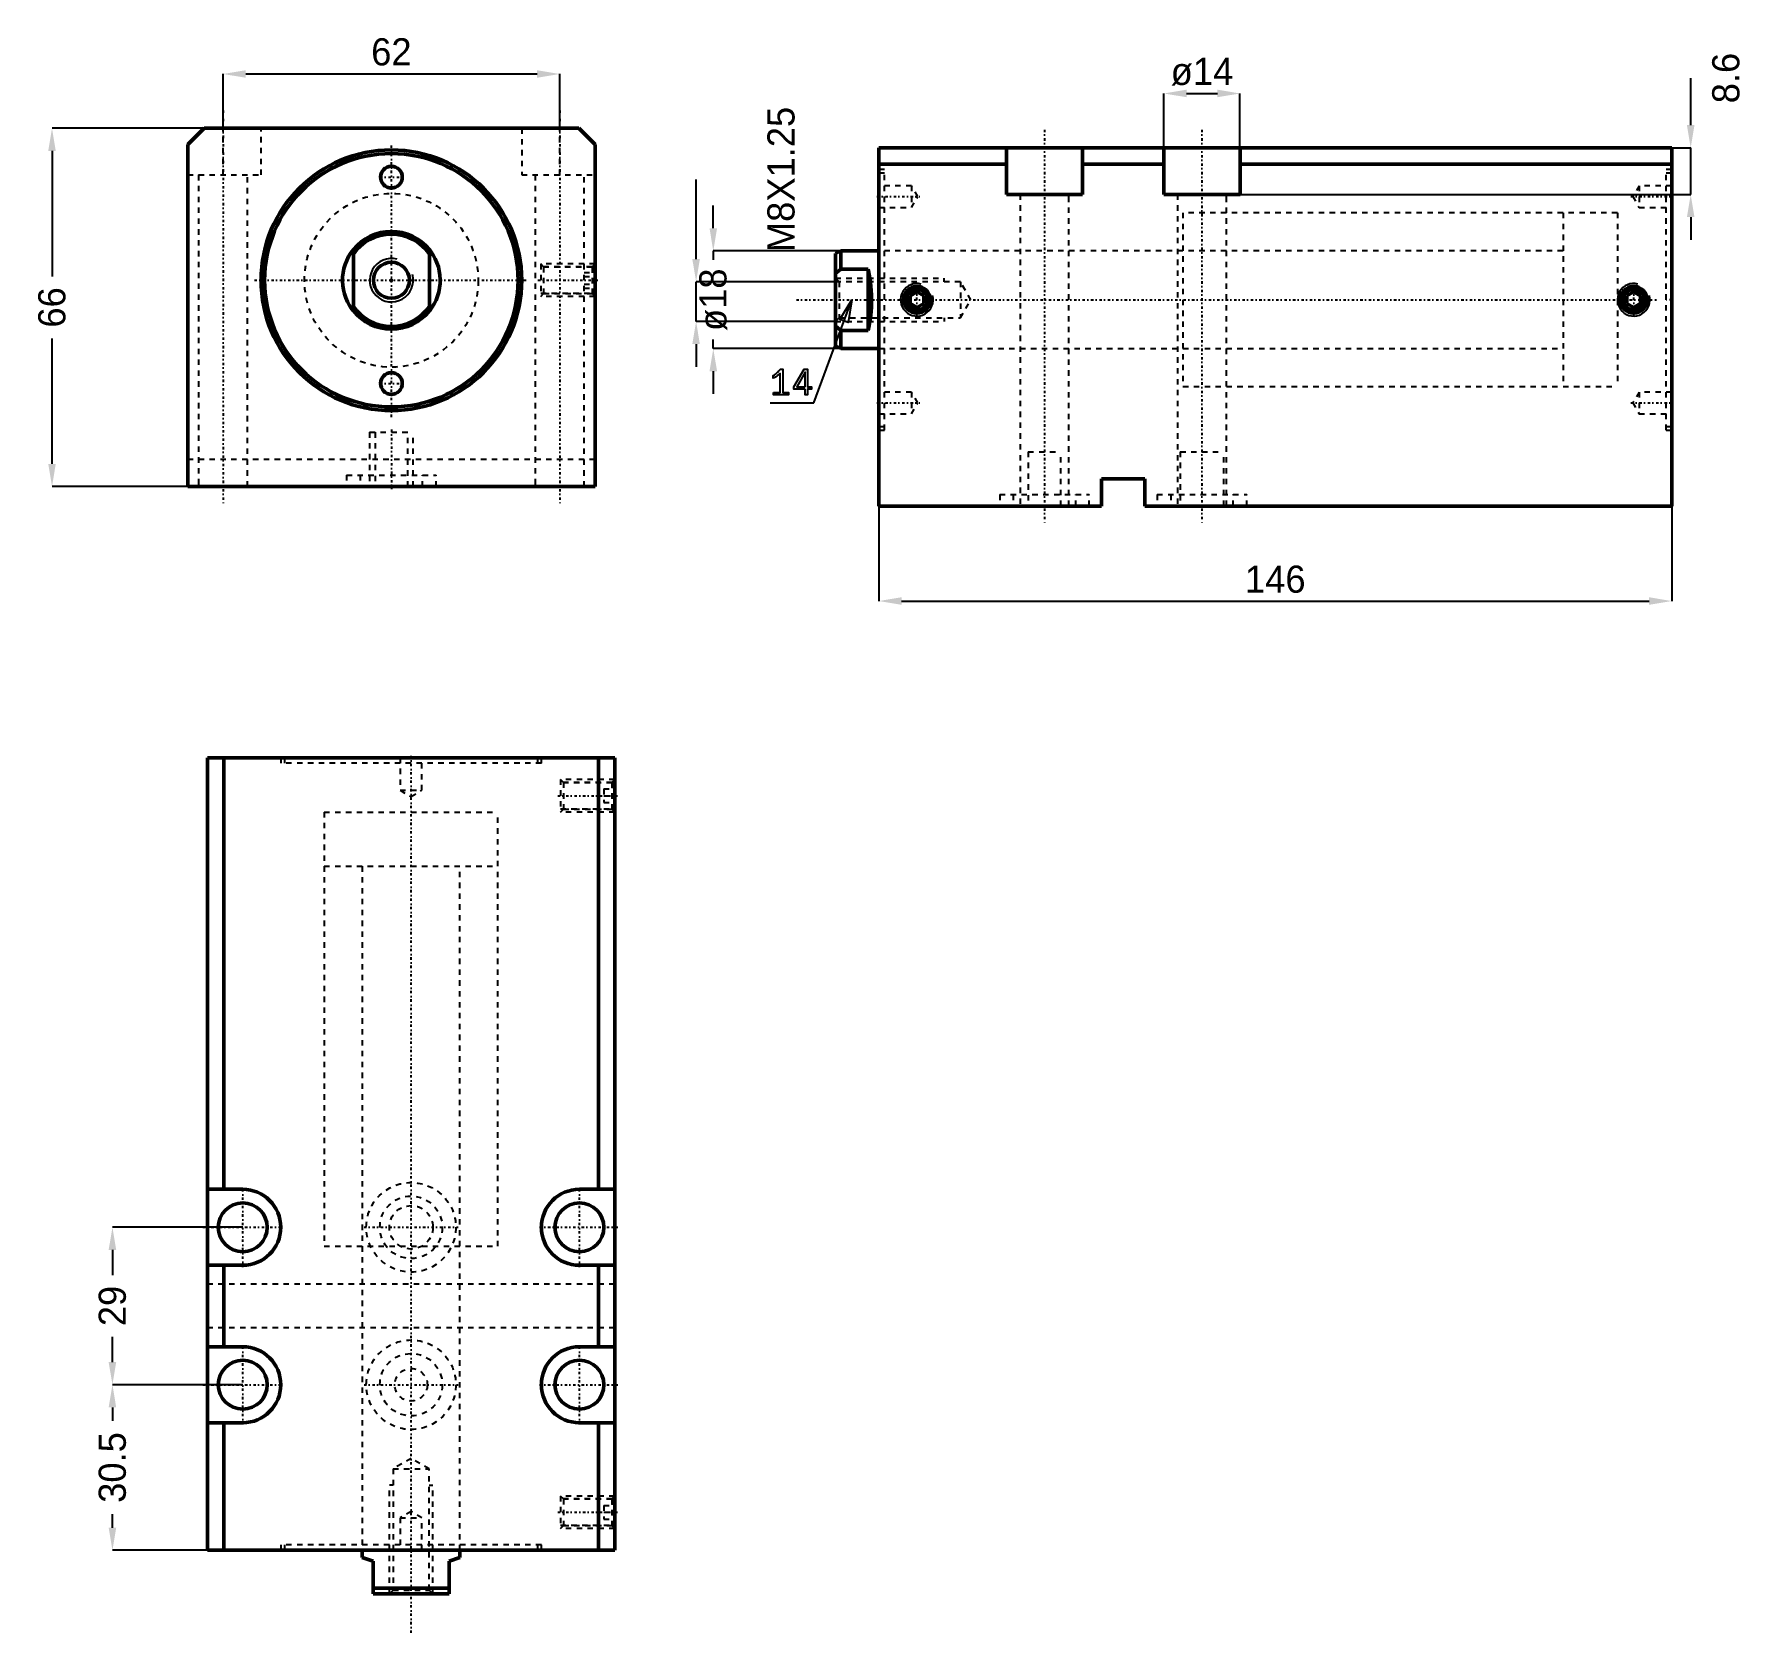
# Model space of a CAD drawing. Header units: millimetres. Extents: x -66 to 249, y -249 to 45.
import ezdxf

# ---------------------------------------------------------------- set-up
doc = ezdxf.new("R2010")
doc.units = ezdxf.units.MM
doc.linetypes.add('Center', pattern=[1.5, 0.45, -0.5, 0.05, -0.5])
doc.linetypes.add('Dashed', pattern=[2, 1, -1])
for name, color, linetype, lineweight in [('2d ConnectionPoints', 7, 'Continuous', 50), ('AM_0', 7, 'Continuous', 50), ('AM_5', 3, 'Continuous', 25), ('AM_7', 7, 'Center', 25), ('AM_9', 6, 'Dashed', 25)]:
    doc.layers.add(name, color=color, linetype=linetype, lineweight=lineweight)
doc.dimstyles.new('ISO-25', dxfattribs={"dimtxt": 2.5, "dimasz": 2.5, "dimexe": 1.25, "dimexo": 0.625, "dimtad": 1, "dimtxsty": 'Standard', "dimcen": 2.5, "dimadec": 0, "dimazin": 0, "dimtfac": 1, "dimtmove": 0, "dimatfit": 3, "dimfxl": 0, "dimarcsym": 0})

# ---------------------------------------------------------------- blocks, each defined once
blk = doc.blocks.new('1_JECX_MF_INLA_32_70_0_rod__0_in_JECX_MF_160_INLA_32_70_0__0')
at = {"layer": 'AM_0'}
for p, q in [((-7, -5.66), (-7, 5.66)), ((7, 5.66), (7, -5.66))]:
    blk.add_line(p, q, dxfattribs=at)
for points in [[(-7, 5.66), (-7.47, 5.03), (-7.88, 4.36), (-8.23, 3.65), (-8.51, 2.92), (-8.73, 2.17), (-8.89, 1.4), (-8.98, 0.62), (-9, -0.17), (-8.95, -0.95), (-8.83, -1.73), (-8.65, -2.49), (-8.4, -3.23), (-8.09, -3.95), (-7.71, -4.64), (-7.28, -5.3), (-7, -5.66)], [(7, -5.66), (7.47, -5.03), (7.88, -4.36), (8.23, -3.65), (8.51, -2.92), (8.73, -2.17), (8.89, -1.4), (8.98, -0.62), (9, 0.17), (8.95, 0.95), (8.83, 1.73), (8.65, 2.49), (8.4, 3.23), (8.09, 3.95), (7.71, 4.64), (7.28, 5.3), (7, 5.66)]]:
    blk.add_lwpolyline(points, dxfattribs=at)
blk.add_circle((0, 0), 3.32, dxfattribs=at)
for radius, start, end in [(9, 38.9424, 141.0576), (8.5, 34.5603, 145.4397), (8.5, 214.5603, 325.4397), (9, 218.9424, 321.0576)]:
    blk.add_arc((0, 0), radius, start, end, dxfattribs=at)
at = {"layer": 'AM_5'}
blk.add_arc((0, 0), 4, 75, 15, dxfattribs=at)
blk = doc.blocks.new('2_JECX_MF_EXLA_32_70_0_body__0_in_JECX_MF_160_INLA_32_70_0__0')
at = {"layer": 'AM_0'}
for p, q in [((-34.5, 28), (-37.5, 25)), ((34.5, 28), (-34.5, 28)), ((37.5, 25), (34.5, 28)), ((-37.5, 25), (-37.5, -38)), ((37.5, -38), (37.5, 25)), ((-37.5, -38), (37.5, -38))]:
    blk.add_line(p, q, dxfattribs=at)
for centre, radius in [((0, 0), 24), ((0, 0), 23.34), ((0, 19), 2), ((0, -19), 2)]:
    blk.add_circle(centre, radius, dxfattribs=at)
at = {"layer": 'AM_5', "linetype": 'Dashed'}
for p, q in [((37.5, 3), (27.5, 3)), ((37.5, -3), (27.5, -3))]:
    blk.add_line(p, q, dxfattribs=at)
at = {"layer": 'AM_7'}
for p, q in [((-31, 31.3), (-31, -41.3)), ((31, 31.3), (31, -41.3)), ((0, -25.2), (0, 25.2)), ((-2.1, 19), (2.1, 19)), ((-25.2, 0), (25.2, 0)), ((27, 0), (38, 0)), ((-2.1, -19), (2.1, -19)), ((0, -27.5), (0, -38.5))]:
    blk.add_line(p, q, dxfattribs=at)
at = {"layer": 'AM_9'}
for p, q in [((-31, 19.4), (-31, 28)), ((-24, 19.4), (-24, 28)), ((24, 28), (24, 19.4)), ((31, 19.4), (31, 28)), ((-37.5, 19.4), (-24, 19.4)), ((-35.5, 19.4), (-35.5, -38)), ((-26.5, -38), (-26.5, 19.4)), ((24, 19.4), (37.5, 19.4)), ((26.5, 19.4), (26.5, -38)), ((35.5, -38), (35.5, 19.4)), ((28.04, 2.46), (27.5, 3)), ((27.5, 3), (27.5, -3)), ((37, 2.4), (27.5, 2.4)), ((36.96, 2.46), (28.04, 2.46)), ((28.04, 2.46), (28.04, -2.46)), ((35.5, 1.44), (37.5, 1.44)), ((35.5, 0.72), (37.5, 0.72)), ((37.5, 3), (36.96, 2.46)), ((36.96, 2.46), (36.96, -2.46)), ((37.5, 1.9), (37, 2.4)), ((37, 2.4), (37, -2.4)), ((27.5, -2.4), (37, -2.4)), ((27.5, -3), (28.04, -2.46)), ((28.04, -2.46), (36.96, -2.46)), ((35.5, -0.72), (37.5, -0.72)), ((35.5, -1.44), (37.5, -1.44)), ((36.96, -2.46), (37.5, -3)), ((37, -2.4), (37.5, -1.9)), ((-4, -28), (4, -28)), ((-4, -28), (-4, -38)), ((-3, -28), (-3, -38)), ((3, -38), (3, -28)), ((4, -38), (4, -28)), ((37.5, -33), (-37.5, -33)), ((-8.25, -35.9), (8.25, -35.9)), ((-8.25, -35.9), (-8.25, -38)), ((-5.75, -35.9), (-5.75, -38)), ((5.75, -38), (5.75, -35.9)), ((8.25, -38), (8.25, -35.9))]:
    blk.add_line(p, q, dxfattribs=at)
blk.add_circle((0, 0), 16, dxfattribs=at)
blk = doc.blocks.new('*D3')
at = {"layer": 'AM_5', "color": 0, "lineweight": -2}
for p, q in [((-31, 28), (-31, 38)), ((-26.83, 38), (26.83, 38)), ((31, 28), (31, 38))]:
    blk.add_line(p, q, dxfattribs=at)
at = {"layer": 'AM_5', "color": 0}
for points in [[(-26.83, 38.69), (-26.83, 37.31), (-31, 38)], [(26.83, 37.31), (26.83, 38.69), (31, 38)]]:
    blk.add_solid(points, dxfattribs=at)
at = {"layer": 'Defpoints', "color": 0}
for p in [(31, 38), (-31, 28), (31, 28)]:
    blk.add_point(p, dxfattribs=at)
at = {"layer": 'AM_5', "color": 0, "insert": (0, 42.05), "char_height": 5, "attachment_point": 5}
blk.add_mtext('62', dxfattribs=at)
blk = doc.blocks.new('*D4')
at = {"layer": 'AM_5', "color": 0, "lineweight": -2}
for p, q in [((-34.5, 28), (-62.5, 28)), ((-62.5, 23.83), (-62.5, 0.72)), ((-62.5, -33.83), (-62.5, -10.72)), ((-37.5, -38), (-62.5, -38))]:
    blk.add_line(p, q, dxfattribs=at)
at = {"layer": 'AM_5', "color": 0}
for points in [[(-61.81, 23.83), (-63.19, 23.83), (-62.5, 28)], [(-63.19, -33.83), (-61.81, -33.83), (-62.5, -38)]]:
    blk.add_solid(points, dxfattribs=at)
at = {"layer": 'Defpoints', "color": 0}
for p in [(-34.5, 28), (-62.5, -38), (-37.5, -38)]:
    blk.add_point(p, dxfattribs=at)
at = {"layer": 'AM_5', "color": 0, "insert": (-62.5, -5), "char_height": 5, "attachment_point": 5, "rotation": 90}
blk.add_mtext('66', dxfattribs=at)
blk = doc.blocks.new('1_JECX_MF_INLA_32_70_0_rod__0_in_JECX_MF_160_INLA_32_70_0__4')
at = {"layer": 'AM_0'}
for p, q in [((-9, 0), (-9, -1.35)), ((9, -1.35), (9, 0)), ((-7, -2), (-9, -1.35)), ((-7, -8), (-7, -2)), ((9, -1.35), (7, -2)), ((7, -2), (7, -8)), ((-7, -7), (7, -7)), ((-7, -8), (7, -8))]:
    blk.add_line(p, q, dxfattribs=at)
at = {"layer": 'AM_5', "linetype": 'Dashed'}
for p, q in [((-4, -8), (-4, 12)), ((-3.32, 12), (-4, 12)), ((3.32, 12), (4, 12)), ((4, -8), (4, 12))]:
    blk.add_line(p, q, dxfattribs=at)
at = {"layer": 'AM_9'}
for p, q in [((-16, 136), (16, 136)), ((-16, 136), (-16, 126)), ((16, 126), (16, 136)), ((-16, 126), (16, 126)), ((-9, 126), (-9, 0)), ((9, 0), (9, 126)), ((0, 16.92), (-3.32, 15)), ((3.32, 15), (0, 16.92)), ((-3.32, 15), (3.32, 15)), ((-3.32, 15), (-3.32, -7.32)), ((3.32, -7.32), (3.32, 15)), ((-3.32, -7.32), (-4, -8)), ((-3.32, -7.32), (3.32, -7.32)), ((4, -8), (3.32, -7.32))]:
    blk.add_line(p, q, dxfattribs=at)
blk = doc.blocks.new('2_JECX_MF_EXLA_32_70_0_body__0_in_JECX_MF_160_INLA_32_70_0__4')
at = {"layer": 'AM_0'}
for p, q in [((37.5, 146), (-37.5, 146)), ((-37.5, 146), (-37.5, 0)), ((-34.5, 146), (-34.5, 66.5)), ((34.5, 146), (34.5, 66.5)), ((37.5, 146), (37.5, 0)), ((-31, 66.5), (-37.5, 66.5)), ((37.5, 66.5), (31, 66.5)), ((-37.5, 52.5), (-31, 52.5)), ((-34.5, 52.5), (-34.5, 37.5)), ((31, 52.5), (37.5, 52.5)), ((34.5, 52.5), (34.5, 37.5)), ((-31, 37.5), (-37.5, 37.5)), ((37.5, 37.5), (31, 37.5)), ((-37.5, 23.5), (-31, 23.5)), ((-34.5, 23.5), (-34.5, 0)), ((31, 23.5), (37.5, 23.5)), ((34.5, 23.5), (34.5, 0)), ((37.5, 0), (-37.5, 0))]:
    blk.add_line(p, q, dxfattribs=at)
for centre in [(-31, 59.5), (31, 59.5), (-31, 30.5), (31, 30.5)]:
    blk.add_circle(centre, 4.5, dxfattribs=at)
for centre, start, end in [((-31, 59.5), 270, 90), ((31, 59.5), 90, 270), ((-31, 30.5), 270, 90), ((31, 30.5), 90, 270)]:
    blk.add_arc(centre, 7, start, end, dxfattribs=at)
at = {"layer": 'AM_5', "linetype": 'Dashed'}
for p, q in [((37.5, 142), (27.5, 142)), ((37.5, 136), (27.5, 136)), ((37.5, 10), (27.5, 10)), ((37.5, 4), (27.5, 4))]:
    blk.add_line(p, q, dxfattribs=at)
at = {"layer": 'AM_7'}
for p, q in [((0, -15.2), (0, 146.3577)), ((27, 139), (38, 139)), ((-31, 52.15), (-31, 66.85)), ((31, 52.15), (31, 66.85)), ((-38.35, 59.5), (-23.65, 59.5)), ((-8.6625, 59.5), (8.6625, 59.5)), ((23.65, 59.5), (38.35, 59.5)), ((-31, 23.15), (-31, 37.85)), ((31, 23.15), (31, 37.85)), ((-38.35, 30.5), (-23.65, 30.5)), ((-8.6625, 30.5), (8.6625, 30.5)), ((23.65, 30.5), (38.35, 30.5)), ((27, 7), (38, 7))]:
    blk.add_line(p, q, dxfattribs=at)
at = {"layer": 'AM_9'}
for p, q in [((-24, 146), (-24, 145)), ((24, 145), (-24, 145)), ((-23.34, 146), (-23.34, 145)), ((-2, 146), (-2, 140)), ((2, 140), (2, 146)), ((23.34, 145), (23.34, 146)), ((24, 145), (24, 146)), ((27.5, 142), (27.5, 136)), ((28.0415, 141.4585), (27.5, 142)), ((37.5, 142), (36.9585, 141.4585)), ((-2, 140), (0, 138.8453)), ((-2, 140), (2, 140)), ((0, 138.8453), (2, 140)), ((37, 141.4), (27.5, 141.4)), ((36.9585, 141.4585), (28.0415, 141.4585)), ((28.0415, 141.4585), (28.0415, 136.5415)), ((35.5, 140.25), (37.5, 140.25)), ((35.5, 140.25), (35.5, 137.75)), ((35.5, 139), (37.5, 139)), ((36.9585, 141.4585), (36.9585, 136.5415)), ((37, 141.4), (37, 136.6)), ((37.5, 140.9), (37, 141.4)), ((-16, 136), (16, 136)), ((-16, 136), (-16, 56)), ((16, 56), (16, 136)), ((27.5, 136.6), (37, 136.6)), ((27.5, 136), (28.0415, 136.5415)), ((28.0415, 136.5415), (36.9585, 136.5415)), ((35.5, 137.75), (37.5, 137.75)), ((36.9585, 136.5415), (37.5, 136)), ((37, 136.6), (37.5, 137.1)), ((-16, 56), (16, 56)), ((-9, 56), (-9, 0)), ((9, 0), (9, 56)), ((37.5, 49), (-37.5, 49)), ((37.5, 41), (-37.5, 41)), ((27.5, 10), (27.5, 4)), ((28.0415, 9.4585), (27.5, 10)), ((36.9585, 9.4585), (28.0415, 9.4585)), ((28.0415, 9.4585), (28.0415, 4.5415)), ((37.5, 10), (36.9585, 9.4585)), ((36.9585, 9.4585), (36.9585, 4.5415)), ((0, 7.1547), (-2, 6)), ((2, 6), (0, 7.1547)), ((37, 9.4), (27.5, 9.4)), ((35.5, 8.25), (37.5, 8.25)), ((35.5, 8.25), (35.5, 5.75)), ((35.5, 7), (37.5, 7)), ((37.5, 8.9), (37, 9.4)), ((37, 9.4), (37, 4.6)), ((-2, 6), (2, 6)), ((-2, 6), (-2, 0)), ((2, 0), (2, 6)), ((27.5, 4.6), (37, 4.6)), ((27.5, 4), (28.0415, 4.5415)), ((28.0415, 4.5415), (36.9585, 4.5415)), ((35.5, 5.75), (37.5, 5.75)), ((36.9585, 4.5415), (37.5, 4)), ((37, 4.6), (37.5, 5.1)), ((24, 1), (-24, 1)), ((-24, 1), (-24, 0)), ((-23.34, 1), (-23.34, 0)), ((23.34, 0), (23.34, 1)), ((24, 0), (24, 1))]:
    blk.add_line(p, q, dxfattribs=at)
for centre, radius in [((0, 59.5), 8.25), ((0, 59.5), 5.75), ((0, 59.5), 4), ((0, 30.5), 8.25), ((0, 30.5), 5.75), ((0, 30.5), 3)]:
    blk.add_circle(centre, radius, dxfattribs=at)
blk = doc.blocks.new('*D10')
at = {"layer": 'AM_5', "color": 0, "lineweight": -2}
for p, q in [((-27.37, -174.45), (-51.37, -174.45)), ((-51.37, -178.62), (-51.37, -183.29)), ((-51.37, -199.29), (-51.37, -194.62)), ((-27.37, -203.45), (-51.37, -203.45))]:
    blk.add_line(p, q, dxfattribs=at)
at = {"layer": 'AM_5', "color": 0}
for points in [[(-52.07, -178.62), (-50.68, -178.62), (-51.37, -174.45)], [(-52.07, -199.29), (-50.68, -199.29), (-51.37, -203.45)]]:
    blk.add_solid(points, dxfattribs=at)
at = {"layer": 'Defpoints', "color": 0}
for p in [(-51.37, -174.45), (-27.37, -174.45), (-27.37, -203.45)]:
    blk.add_point(p, dxfattribs=at)
at = {"layer": 'AM_5', "color": 0, "insert": (-51.37, -188.95), "char_height": 5, "attachment_point": 5, "rotation": 90}
blk.add_mtext('29', dxfattribs=at)
blk = doc.blocks.new('*D11')
at = {"layer": 'AM_5', "color": 0, "lineweight": -2}
for p, q in [((-27.37, -203.45), (-51.37, -203.45)), ((-51.37, -207.62), (-51.37, -210.12)), ((-51.37, -229.79), (-51.37, -227.29)), ((-33.87, -233.95), (-51.37, -233.95))]:
    blk.add_line(p, q, dxfattribs=at)
at = {"layer": 'AM_5', "color": 0}
for points in [[(-52.07, -207.62), (-50.68, -207.62), (-51.37, -203.45)], [(-52.07, -229.79), (-50.68, -229.79), (-51.37, -233.95)]]:
    blk.add_solid(points, dxfattribs=at)
at = {"layer": 'Defpoints', "color": 0}
for p in [(-27.37, -203.45), (-51.37, -233.95), (-33.87, -233.95)]:
    blk.add_point(p, dxfattribs=at)
at = {"layer": 'AM_5', "color": 0, "insert": (-51.37, -218.7), "char_height": 5, "attachment_point": 5, "rotation": 90}
blk.add_mtext('30.5', dxfattribs=at)
blk = doc.blocks.new('1_JECX_MF_INLA_32_70_0_rod__0_in_JECX_MF_160_INLA_32_70_0__2')
at = {"layer": 'AM_0'}
for p, q in [((-7, 9), (-8, 8.5)), ((-8, 8.5), (-8, -8.5)), ((0, 9), (-7, 9)), ((-7, 9), (-7, 5.66)), ((-7, 5.66), (-8, 4.82)), ((-2, 5.66), (-7, 5.66)), ((-2, 5.66), (-2, -5.66)), ((-7, -5.66), (-2, -5.66)), ((-7, -5.66), (-7, -9)), ((-8, -8.5), (-7, -9)), ((-7, -9), (0, -9))]:
    blk.add_line(p, q, dxfattribs=at)
for points in [[(-2, -5.66), (-1.85, -5.03), (-1.72, -4.36), (-1.6, -3.65), (-1.51, -2.92), (-1.44, -2.17), (-1.39, -1.4), (-1.36, -0.62), (-1.35, 0.17), (-1.37, 0.95), (-1.4, 1.73), (-1.46, 2.49), (-1.55, 3.23), (-1.65, 3.95), (-1.77, 4.64), (-1.91, 5.3), (-2, 5.66)], [(-8, -4.82), (-7.99, -4.83), (-7, -5.66)]]:
    blk.add_lwpolyline(points, dxfattribs=at)
at = {"layer": 'AM_5', "linetype": 'Dashed'}
for p, q in [((-8, 4), (12, 4)), ((12, 3.32), (12, 4)), ((-8, -4), (12, -4)), ((12, -3.32), (12, -4))]:
    blk.add_line(p, q, dxfattribs=at)
at = {"layer": 'AM_7'}
blk.add_line((-15.2, 0), (143.2, 0), dxfattribs=at)
at = {"layer": 'AM_9'}
for p, q in [((136, 16), (126, 16)), ((126, 16), (126, -16)), ((136, 16), (136, -16)), ((126, 9), (0, 9)), ((-7.32, 3.32), (-8, 4)), ((15, 3.32), (-7.32, 3.32)), ((-7.32, 3.32), (-7.32, -3.32)), ((16.92, 0), (15, 3.32)), ((15, 3.32), (15, -3.32)), ((15, -3.32), (16.92, 0)), ((-8, -4), (-7.32, -3.32)), ((-7.32, -3.32), (15, -3.32)), ((0, -9), (126, -9)), ((126, -16), (136, -16))]:
    blk.add_line(p, q, dxfattribs=at)
blk = doc.blocks.new('2_JECX_MF_EXLA_32_70_0_body__0_in_JECX_MF_160_INLA_32_70_0__2')
at = {"layer": 'AM_0'}
for p, q in [((0, -38), (0, 28)), ((146, 28), (0, 28)), ((23.5, 19.4), (23.5, 28)), ((37.5, 19.4), (37.5, 28)), ((52.5, 19.4), (52.5, 28)), ((66.5, 19.4), (66.5, 28)), ((146, -38), (146, 28)), ((23.5, 25), (0, 25)), ((52.5, 25), (37.5, 25)), ((146, 25), (66.5, 25)), ((23.5, 19.4), (37.5, 19.4)), ((52.5, 19.4), (66.5, 19.4)), ((7, 1.44), (5.75, 0.72)), ((5.75, 0.72), (5.75, -0.72)), ((8.25, 0.72), (7, 1.44)), ((8.25, -0.72), (8.25, 0.72)), ((139, 1.44), (137.75, 0.72)), ((137.75, 0.72), (137.75, -0.72)), ((140.25, 0.72), (139, 1.44)), ((140.25, -0.72), (140.25, 0.72)), ((5.75, -0.72), (7, -1.44)), ((7, -1.44), (8.25, -0.72)), ((137.75, -0.72), (139, -1.44)), ((139, -1.44), (140.25, -0.72)), ((49, -33), (41, -33)), ((41, -33), (41, -38)), ((49, -38), (49, -33)), ((41, -38), (0, -38)), ((146, -38), (49, -38))]:
    blk.add_line(p, q, dxfattribs=at)
for centre, radius in [((7, 0), 2.46), ((7, 0), 2.4), ((7, 0), 1.9), ((139, 0), 2.46), ((139, 0), 2.4), ((139, 0), 1.9)]:
    blk.add_circle(centre, radius, dxfattribs=at)
at = {"layer": 'AM_5'}
for centre in [(7, 0), (139, 0)]:
    blk.add_arc(centre, 3, 75, 15, dxfattribs=at)
at = {"layer": 'AM_7'}
for p, q in [((30.5, 31.3), (30.5, -41.3)), ((59.5, 31.3), (59.5, -41.3)), ((-0.36, 19), (7.51, 19)), ((138.49, 19), (146.36, 19)), ((7, -3.15), (7, 3.15)), ((139, -3.15), (139, 3.15)), ((146.05, 0), (144.95, 0)), ((-0.36, -19), (7.51, -19)), ((138.49, -19), (146.36, -19))]:
    blk.add_line(p, q, dxfattribs=at)
at = {"layer": 'AM_9'}
for p, q in [((1, 24), (0, 24)), ((1, 23.34), (0, 23.34)), ((1, -24), (1, 24)), ((145, -24), (145, 24)), ((146, 24), (145, 24)), ((146, 23.34), (145, 23.34)), ((6, 21), (0, 21)), ((7.15, 19), (6, 21)), ((6, 21), (6, 17)), ((6, 17), (7.15, 19)), ((26, 19.4), (26, -38)), ((35, -38), (35, 19.4)), ((55, 19.4), (55, -38)), ((64, -38), (64, 19.4)), ((140, 21), (138.85, 19)), ((138.85, 19), (140, 17)), ((146, 21), (140, 21)), ((140, 21), (140, 17)), ((0, 17), (6, 17)), ((136, 16), (56, 16)), ((56, 16), (56, -16)), ((136, 16), (136, -16)), ((140, 17), (146, 17)), ((56, 9), (0, 9)), ((0, -9), (56, -9)), ((6, -17), (0, -17)), ((7.15, -19), (6, -17)), ((6, -17), (6, -21)), ((56, -16), (136, -16)), ((140, -17), (138.85, -19)), ((146, -17), (140, -17)), ((140, -17), (140, -21)), ((0, -21), (6, -21)), ((6, -21), (7.15, -19)), ((138.85, -19), (140, -21)), ((140, -21), (146, -21)), ((0, -23.34), (1, -23.34)), ((0, -24), (1, -24)), ((145, -23.34), (146, -23.34)), ((145, -24), (146, -24)), ((27.5, -28), (33.5, -28)), ((27.5, -28), (27.5, -38)), ((33.5, -38), (33.5, -28)), ((55.5, -28), (63.5, -28)), ((55.5, -28), (55.5, -38)), ((63.5, -38), (63.5, -28)), ((22.25, -35.9), (38.75, -35.9)), ((22.25, -35.9), (22.25, -38)), ((24.75, -35.9), (24.75, -38)), ((36.25, -38), (36.25, -35.9)), ((38.75, -38), (38.75, -35.9)), ((51.25, -35.9), (67.75, -35.9)), ((51.25, -35.9), (51.25, -38)), ((53.75, -35.9), (53.75, -38)), ((65.25, -38), (65.25, -35.9)), ((67.75, -38), (67.75, -35.9))]:
    blk.add_line(p, q, dxfattribs=at)
blk = doc.blocks.new('*D20')
at = {"layer": 'AM_5', "color": 0, "lineweight": -2}
for p, q in [((142.28, 24.41), (142.28, 34.41)), ((146.45, 34.41), (152.12, 34.41)), ((156.28, 24.41), (156.28, 34.41))]:
    blk.add_line(p, q, dxfattribs=at)
at = {"layer": 'AM_5', "color": 0}
for points in [[(146.45, 35.11), (146.45, 33.72), (142.28, 34.41)], [(152.12, 35.11), (152.12, 33.72), (156.28, 34.41)]]:
    blk.add_solid(points, dxfattribs=at)
at = {"layer": 'Defpoints', "color": 0}
for p in [(156.28, 34.41), (142.28, 24.41), (156.28, 24.41)]:
    blk.add_point(p, dxfattribs=at)
at = {"layer": 'AM_5', "color": 0, "insert": (149.28, 38.41), "char_height": 5, "attachment_point": 5}
blk.add_mtext('ø14', dxfattribs=at)
blk = doc.blocks.new('*D21')
at = {"layer": 'AM_5', "color": 0, "lineweight": -2}
for p, q in [((239.28, 28.58), (239.28, 37.25)), ((156.28, 24.41), (239.28, 24.41)), ((239.28, 15.81), (239.28, 24.41)), ((156.28, 15.81), (239.28, 15.81)), ((239.28, 11.65), (239.28, 7.48))]:
    blk.add_line(p, q, dxfattribs=at)
at = {"layer": 'AM_5', "color": 0}
for points in [[(238.59, 28.58), (239.98, 28.58), (239.28, 24.41)], [(238.59, 11.65), (239.98, 11.65), (239.28, 15.81)]]:
    blk.add_solid(points, dxfattribs=at)
at = {"layer": 'Defpoints', "color": 0}
for p in [(156.28, 24.41), (239.28, 24.41), (156.28, 15.81)]:
    blk.add_point(p, dxfattribs=at)
at = {"layer": 'AM_5', "color": 0, "insert": (245.78, 37.25), "char_height": 5, "attachment_point": 5, "rotation": 90}
blk.add_mtext('8.6', dxfattribs=at)
blk = doc.blocks.new('*D22')
at = {"layer": 'AM_5', "color": 0, "lineweight": -2}
for p, q in [((89.78, -41.59), (89.78, -59.09)), ((235.78, -41.59), (235.78, -59.09)), ((93.95, -59.09), (231.62, -59.09))]:
    blk.add_line(p, q, dxfattribs=at)
at = {"layer": 'AM_5', "color": 0}
for points in [[(93.95, -58.39), (93.95, -59.78), (89.78, -59.09)], [(231.62, -58.39), (231.62, -59.78), (235.78, -59.09)]]:
    blk.add_solid(points, dxfattribs=at)
at = {"layer": 'Defpoints', "color": 0}
for p in [(89.78, -41.59), (235.78, -41.59), (235.78, -59.09)]:
    blk.add_point(p, dxfattribs=at)
at = {"layer": 'AM_5', "color": 0, "insert": (162.78, -55.09), "char_height": 5, "attachment_point": 5}
blk.add_mtext('146', dxfattribs=at)
blk = doc.blocks.new('*D23')
at = {"layer": 'AM_5', "color": 0, "lineweight": -2}
for p, q in [((59.28, 9.58), (59.28, 13.75)), ((82.78, 5.41), (59.28, 5.41)), ((59.28, 5.41), (59.28, 3.75)), ((59.28, -12.59), (59.28, -10.92)), ((82.78, -12.59), (59.28, -12.59)), ((59.28, -16.75), (59.28, -20.92))]:
    blk.add_line(p, q, dxfattribs=at)
at = {"layer": 'AM_5', "color": 0}
for points in [[(58.59, 9.58), (59.98, 9.58), (59.28, 5.41)], [(58.59, -16.75), (59.98, -16.75), (59.28, -12.59)]]:
    blk.add_solid(points, dxfattribs=at)
at = {"layer": 'Defpoints', "color": 0}
for p in [(59.28, 5.41), (82.78, 5.41), (82.78, -12.59)]:
    blk.add_point(p, dxfattribs=at)
at = {"layer": 'AM_5', "color": 0, "insert": (59.28, -3.59), "char_height": 5, "attachment_point": 5, "rotation": 90}
blk.add_mtext('ø18', dxfattribs=at)
blk = doc.blocks.new('*D24')
at = {"layer": 'AM_5', "color": 0, "lineweight": -2}
for p, q in [((56.12, 3.9), (56.12, 18.57)), ((82.46, -0.26), (56.12, -0.26)), ((56.12, -7.59), (56.12, -0.26)), ((81.78, -7.59), (56.12, -7.59)), ((56.12, -11.75), (56.12, -15.92))]:
    blk.add_line(p, q, dxfattribs=at)
at = {"layer": 'AM_5', "color": 0}
for points in [[(55.42, 3.9), (56.81, 3.9), (56.12, -0.26)], [(55.42, -11.75), (56.81, -11.75), (56.12, -7.59)]]:
    blk.add_solid(points, dxfattribs=at)
at = {"layer": 'Defpoints', "color": 0}
for p in [(82.46, -0.26), (56.12, -7.59), (81.78, -7.59)]:
    blk.add_point(p, dxfattribs=at)
at = {"layer": 'AM_5', "color": 0, "insert": (71.78, 18.57), "char_height": 5, "attachment_point": 5, "rotation": 90}
blk.add_mtext('M8X1.25', dxfattribs=at)

msp = doc.modelspace()

# ---------------------------------------------------------------- linework, layer by layer
at = {"layer": '2d ConnectionPoints'}
for p in [(0, 0), (89.783, -3.586), (3.629, -233.953)]:
    msp.add_point(p, dxfattribs=at)
at = {"layer": 'AM_5'}
for p, q in [((77.783, -22.586), (84.783, -3.586)), ((69.783, -22.586), (77.783, -22.586))]:
    msp.add_line(p, q, dxfattribs=at)
for points in [[(84.783, -3.586), (84.125, -7.784), (82.561, -7.208), (84.783, -3.586)], [(70.391, -20.67), (71.587, -20.67), (71.587, -17.153), (71.587, -17.153), (71.523, -17.218), (71.414, -17.319), (71.414, -17.319), (71.291, -17.425), (71.2, -17.498), (71.2, -17.498), (71.106, -17.57), (70.965, -17.673), (70.965, -17.673), (70.822, -17.769), (70.726, -17.829), (70.726, -17.829), (70.632, -17.884), (70.502, -17.95), (70.502, -17.95), (70.385, -17.997), (70.313, -18.018), (70.313, -17.524), (70.313, -17.524), (70.402, -17.482), (70.542, -17.402), (70.542, -17.402), (70.69, -17.301), (70.792, -17.223), (70.792, -17.223), (70.896, -17.14), (71.046, -17.01), (71.046, -17.01), (71.191, -16.875), (71.285, -16.783), (71.285, -16.783), (71.373, -16.692), (71.492, -16.564), (71.492, -16.564), (71.594, -16.446), (71.652, -16.373), (72.068, -16.373), (72.068, -20.67), (73.154, -20.67), (73.154, -21.086), (70.391, -21.086), (70.391, -20.67)], [(76.208, -20.046), (74.102, -20.046), (74.102, -19.623), (76.019, -16.373), (76.663, -16.373), (76.663, -19.607), (77.365, -19.607), (77.365, -20.046), (76.663, -20.046), (76.663, -21.086), (76.208, -21.086), (76.208, -20.046)], [(76.214, -19.607), (76.214, -16.919), (74.661, -19.607), (76.214, -19.607)]]:
    msp.add_lwpolyline(points, dxfattribs=at)

# ---------------------------------------------------------------- block references
for name, p in [('2_JECX_MF_EXLA_32_70_0_body__0_in_JECX_MF_160_INLA_32_70_0__0', (0, 0)), ('2_JECX_MF_EXLA_32_70_0_body__0_in_JECX_MF_160_INLA_32_70_0__2', (89.783, -3.586)), ('1_JECX_MF_INLA_32_70_0_rod__0_in_JECX_MF_160_INLA_32_70_0__2', (89.783, -3.586)), ('1_JECX_MF_INLA_32_70_0_rod__0_in_JECX_MF_160_INLA_32_70_0__0', (0, 0)), ('2_JECX_MF_EXLA_32_70_0_body__0_in_JECX_MF_160_INLA_32_70_0__4', (3.629, -233.953)), ('1_JECX_MF_INLA_32_70_0_rod__0_in_JECX_MF_160_INLA_32_70_0__4', (3.629, -233.953))]:
    msp.add_blockref(name, p)

# ---------------------------------------------------------------- dimensions: what is measured, and where the dimension line sits
for base, p1, p2, text, picture, middle in [((31, 38), (-31, 28), (31, 28), '62', '*D3', (0, 38)), ((156.283, 34.414), (142.283, 24.414), (156.283, 24.414), 'ø14', '*D20', (149.283, 34.414)), ((235.783, -59.086), (89.783, -41.586), (235.783, -41.586), '146', '*D22', (162.783, -59.086))]:
    dim = msp.add_linear_dim(base=base, p1=p1, p2=p2, text=text, dimstyle='ISO-25', override={"dimtxt": 5, "dimasz": 4.166667, "dimexe": 0, "dimexo": 0, "dimgap": 1.5}, dxfattribs=at)
    dim.commit()
    dim.dimension.update_dxf_attribs({"geometry": picture, "text_midpoint": middle, "dimtype": 160})
for base, p1, p2, text, picture, middle in [((239.283, 24.414), (156.283, 15.814), (156.283, 24.414), '8.6', '*D21', (245.783, 37.247)), ((56.117, -7.586), (82.46, -0.262), (81.783, -7.586), 'M8X1.25', '*D24', (71.783, 18.571)), ((-62.5, -38), (-34.5, 28), (-37.5, -38), '66', '*D4', (-62.5, -5)), ((59.283, 5.414), (82.783, -12.586), (82.783, 5.414), 'ø18', '*D23', (59.283, -3.586)), ((-51.371, -174.453), (-27.371, -203.453), (-27.371, -174.453), '29', '*D10', (-51.371, -188.953)), ((-51.371, -233.953), (-27.371, -203.453), (-33.871, -233.953), '30.5', '*D11', (-51.371, -218.703))]:
    dim = msp.add_linear_dim(base=base, p1=p1, p2=p2, angle=90, text=text, dimstyle='ISO-25', override={"dimtxt": 5, "dimasz": 4.166667, "dimexe": 0, "dimexo": 0, "dimgap": 1.5}, dxfattribs=at)
    dim.commit()
    dim.dimension.update_dxf_attribs({"geometry": picture, "text_midpoint": middle, "dimtype": 160, "text_rotation": 90})

doc.saveas('drawing.dxf')
